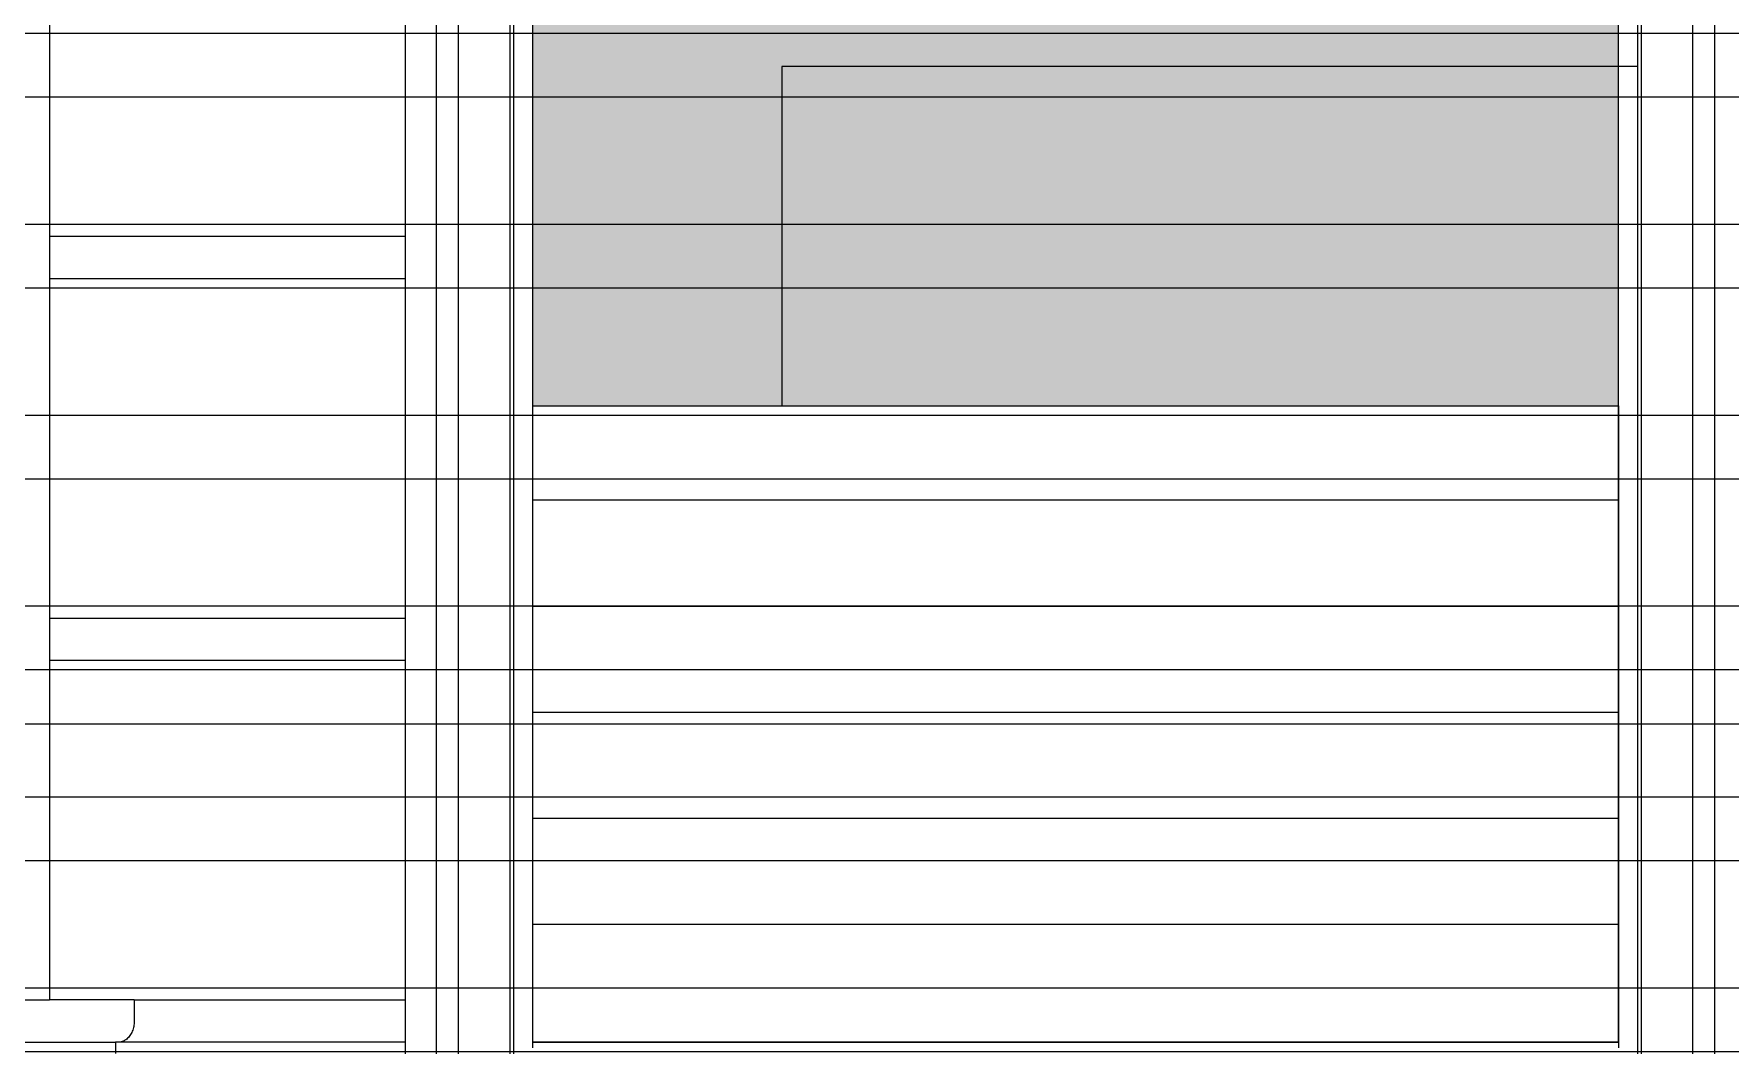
# Model space of a CAD drawing. Header units: inches. Extents: x 37.8 to 126.9, y 5.9 to 51.9.
# Drawn here: x 109.37 to 111.37, y 34.389 to 35.581 of the extents above; entities that cross this region are included whole.
import ezdxf

# ---------------------------------------------------------------- set-up
doc = ezdxf.new("R2010")
doc.units = ezdxf.units.IN
doc.header["$MEASUREMENT"] = 0
doc.layers.add('hatch', color=45, linetype='Continuous', lineweight=9)
doc.layers.add('LAYER1', color=8, linetype='Continuous', lineweight=9)
doc.layers.add('TEXT.', color=7, linetype='Continuous')

msp = doc.modelspace()

# ---------------------------------------------------------------- hatches: boundary and pattern name
h = msp.add_hatch(color=0)
h.dxf.hatch_style = 1
h.paths.add_polyline_path([(109.95803, 35.14228), (110.25155, 35.14228), (110.25155, 35.54228), (111.23803, 35.54228), (111.23803, 35.94228), (109.95803, 35.94228), (109.95803, 35.79228), (109.95803, 35.74228), (109.95803, 35.34228)])
at = {"true_color": 0x9898cc}
h = msp.add_hatch(dxfattribs=at)
h.set_pattern_fill('ANSI31', color=253, angle=135)
h.set_pattern_definition([(180, (290.93332, 359.28142), (-1e-17, -0.125), [])])
h.paths.add_polyline_path([(111.23803, 35.14228), (109.95803, 35.14228), (109.95803, 34.44228), (111.23803, 34.44228)])
at = {"layer": 'hatch'}
h = msp.add_hatch(color=256, dxfattribs=at)
h.dxf.hatch_style = 1
h.set_gradient(color1=(149, 180, 223), color2=(188, 208, 235), one_color=1, tint=0.83, name='INVCURVED')
h.paths.add_polyline_path([(110.25155, 35.14228), (111.23803, 35.14228), (111.23803, 35.54228), (110.25155, 35.54228)])
at = {"layer": 'LAYER1', "true_color": 0xc2b093}
h = msp.add_hatch(dxfattribs=at)
h.set_pattern_fill('ANSI32', color=253, scale=0.6, angle=135)
h.set_pattern_definition([(180, (290.93332, 359.28142), (-1e-17, -0.225), []), (180, (290.85832, 359.35642), (-1e-17, -0.225), [])])
h.paths.add_polyline_path([(106.05653, 37.34228), (106.05653, 37.54228), (106.05653, 37.59228), (106.05653, 37.99228), (106.05653, 38.04228), (106.05653, 38.44228), (106.05653, 38.49228), (106.05653, 38.84228), (107.05653, 38.84228), (107.05653, 38.49228), (107.05653, 38.44228), (107.05653, 38.04228), (107.05653, 37.99228), (107.05653, 37.59228), (107.05653, 37.54228), (107.05653, 37.34228)], flags=16)
h.paths.add_polyline_path([(107.99803, 37.34228), (107.99803, 37.54228), (107.99803, 37.59228), (107.99803, 37.99228), (107.99803, 38.04228), (107.99803, 38.44228), (107.99803, 38.49228), (107.99803, 38.84228), (108.99803, 38.84228), (108.99803, 38.49228), (108.99803, 38.44228), (108.99803, 38.04228), (108.99803, 37.99228), (108.99803, 37.59228), (108.99803, 37.54228), (108.99803, 37.34228)], flags=16)
h.paths.add_polyline_path([(116.59064, 26.14228), (116.59064, 26.94228), (117.19803, 26.94228), (117.19803, 26.14228)])
h.paths.add_polyline_path([(117.39803, 37.34228), (109.19803, 37.34228), (109.19803, 40.69228), (109.19803, 40.99228), (104.09803, 40.99228), (104.09803, 37.34228), (102.15807, 37.34228), (102.15807, 20.54228), (107.51799, 20.54228), (107.51799, 22.74228), (108.71799, 22.74228), (108.71799, 20.54228), (108.91799, 20.54228), (108.91799, 22.74228), (112.11799, 22.74228), (112.11799, 20.54228), (117.39803, 20.54228)])

# ---------------------------------------------------------------- linework, layer by layer
for p, q in [((111.23803, 34.39228), (111.23803, 35.94228)), ((109.38803, 35.74228), (109.38803, 35.34228)), ((109.80803, 35.34228), (109.80803, 35.74228)), ((109.84453, 35.34228), (109.84453, 35.74228)), ((109.87053, 35.34228), (109.87053, 35.74228)), ((109.93122, 35.34228), (109.93122, 35.74228)), ((109.93553, 35.34228), (109.93553, 35.74228)), ((109.95803, 35.34228), (109.95803, 35.74228)), ((111.26053, 35.74228), (111.26053, 35.34228)), ((111.26484, 35.74228), (111.26484, 35.34228)), ((111.32553, 35.74228), (111.32553, 35.34228)), ((111.35153, 35.74228), (111.35153, 35.34228)), ((111.26053, 35.54228), (110.25155, 35.54228)), ((110.25155, 35.54228), (110.25155, 35.14228)), ((109.38803, 35.34228), (109.80803, 35.34228)), ((109.38803, 35.34228), (109.38803, 35.29228)), ((109.80803, 35.29228), (109.80803, 35.34228)), ((109.84453, 35.29228), (109.84453, 35.34228)), ((109.87053, 35.29228), (109.87053, 35.34228)), ((109.93122, 35.29228), (109.93122, 35.34228)), ((109.93553, 35.29228), (109.93553, 35.34228)), ((109.95803, 35.29228), (109.95803, 35.34228)), ((111.26053, 35.34228), (111.26053, 35.29228)), ((111.26484, 35.34228), (111.26484, 35.29228)), ((111.32553, 35.34228), (111.32553, 35.29228)), ((111.35153, 35.34228), (111.35153, 35.29228)), ((109.80803, 35.29228), (109.38803, 35.29228)), ((109.38803, 35.29228), (109.38803, 34.89228)), ((109.80803, 34.89228), (109.80803, 35.29228)), ((109.84453, 34.89228), (109.84453, 35.29228)), ((109.87053, 34.89228), (109.87053, 35.29228)), ((109.93122, 34.89228), (109.93122, 35.29228)), ((109.93553, 34.89228), (109.93553, 35.29228)), ((109.95803, 34.89228), (109.95803, 35.29228)), ((111.26053, 35.29228), (111.26053, 34.89228)), ((111.26484, 35.29228), (111.26484, 34.89228)), ((111.32553, 35.29228), (111.32553, 34.89228)), ((111.35153, 35.29228), (111.35153, 34.89228)), ((109.38803, 34.89228), (109.80803, 34.89228)), ((109.38803, 34.89228), (109.38803, 34.84228)), ((109.80803, 34.84228), (109.80803, 34.89228)), ((109.84453, 34.84228), (109.84453, 34.89228)), ((109.87053, 34.84228), (109.87053, 34.89228)), ((109.93122, 34.84228), (109.93122, 34.89228)), ((109.93553, 34.84228), (109.93553, 34.89228)), ((109.95803, 34.84228), (109.95803, 34.89228)), ((111.26053, 34.89228), (111.26053, 34.84228)), ((111.26484, 34.89228), (111.26484, 34.84228)), ((111.32553, 34.89228), (111.32553, 34.84228)), ((111.35153, 34.89228), (111.35153, 34.84228)), ((109.80803, 34.84228), (109.38803, 34.84228)), ((109.38803, 34.84228), (109.38803, 34.44228)), ((109.80803, 34.44228), (109.80803, 34.84228)), ((109.84453, 34.44228), (109.84453, 34.84228)), ((109.87053, 34.44228), (109.87053, 34.84228)), ((109.93122, 34.44228), (109.93122, 34.84228)), ((109.93553, 34.44228), (109.93553, 34.84228)), ((109.95803, 34.44228), (109.95803, 34.84228)), ((111.26053, 34.84228), (111.26053, 34.44228)), ((111.26484, 34.84228), (111.26484, 34.44228)), ((111.32553, 34.84228), (111.32553, 34.44228)), ((111.35153, 34.84228), (111.35153, 34.44228)), ((109.35153, 34.44228), (109.38803, 34.44228)), ((109.48803, 34.44228), (109.38803, 34.44228)), ((109.48803, 34.44228), (109.48803, 34.41728)), ((109.48803, 34.44228), (109.80803, 34.44228)), ((109.80803, 34.39228), (109.80803, 34.44228)), ((109.84453, 34.39228), (109.84453, 34.44228)), ((109.87053, 34.39228), (109.87053, 34.44228)), ((109.93122, 34.39228), (109.93122, 34.44228)), ((109.93553, 34.39228), (109.93553, 34.44228)), ((109.95803, 34.39228), (109.95803, 34.44228)), ((111.26053, 34.44228), (111.26053, 34.39228)), ((111.26484, 34.44228), (111.26484, 34.39228)), ((111.32553, 34.44228), (111.32553, 34.39228)), ((111.35153, 34.44228), (111.35153, 34.39228)), ((109.48289, 34.40016), (109.48205, 34.39905)), ((109.48368, 34.40134), (109.48289, 34.40016)), ((109.48441, 34.40258), (109.48368, 34.40134)), ((109.48508, 34.40388), (109.48441, 34.40258)), ((109.48568, 34.40523), (109.48508, 34.40388)), ((109.48623, 34.40663), (109.48568, 34.40523)), ((109.4867, 34.40807), (109.48623, 34.40663)), ((109.4871, 34.40955), (109.4867, 34.40807)), ((109.48743, 34.41106), (109.4871, 34.40955)), ((109.48769, 34.41259), (109.48743, 34.41106)), ((109.48788, 34.41414), (109.48769, 34.41259)), ((109.48799, 34.41571), (109.48788, 34.41414)), ((109.48803, 34.41728), (109.48799, 34.41571)), ((105.79803, 34.39228), (109.42803, 34.39228)), ((109.42803, 34.39228), (109.46592, 34.39228)), ((109.46592, 34.39228), (109.46592, 34.37894)), ((109.46908, 34.39228), (109.46592, 34.39228)), ((109.47027, 34.39233), (109.46908, 34.39228)), ((109.80803, 34.39228), (109.46908, 34.39228)), ((109.47145, 34.39247), (109.47027, 34.39233)), ((109.47263, 34.39272), (109.47145, 34.39247)), ((109.47379, 34.39306), (109.47263, 34.39272)), ((109.47493, 34.3935), (109.47379, 34.39306)), ((109.47605, 34.39403), (109.47493, 34.3935)), ((109.47715, 34.39466), (109.47605, 34.39403)), ((109.47821, 34.39537), (109.47715, 34.39466)), ((109.47923, 34.39617), (109.47821, 34.39537)), ((109.48022, 34.39705), (109.47923, 34.39617)), ((109.48116, 34.39801), (109.48022, 34.39705)), ((109.48205, 34.39905), (109.48116, 34.39801)), ((109.80803, 33.99228), (109.80803, 34.39228)), ((109.84453, 33.99228), (109.84453, 34.39228)), ((109.87053, 33.99228), (109.87053, 34.39228)), ((109.93122, 33.99228), (109.93122, 34.39228)), ((109.93553, 33.99228), (109.93553, 34.39228)), ((109.95803, 34.39228), (111.23803, 34.39228)), ((109.95803, 34.38581), (109.95803, 34.39228)), ((111.23803, 34.39228), (111.23803, 34.38581)), ((111.26053, 34.39228), (111.26053, 33.99228)), ((111.26484, 34.39228), (111.26484, 33.99228)), ((111.32553, 34.39228), (111.32553, 33.99228)), ((111.35153, 34.39228), (111.35153, 33.99228))]:
    msp.add_line(p, q)
msp.add_lwpolyline([(109.95803, 35.14228), (111.23803, 35.14228), (111.23803, 34.39228), (109.95803, 34.39228)], close=True)
at = {"layer": 'TEXT.', "color": 8}
msp.add_line((116.3116, 34.76728), (101.05421, 34.76728), dxfattribs=at)

doc.saveas('drawing.dxf')
